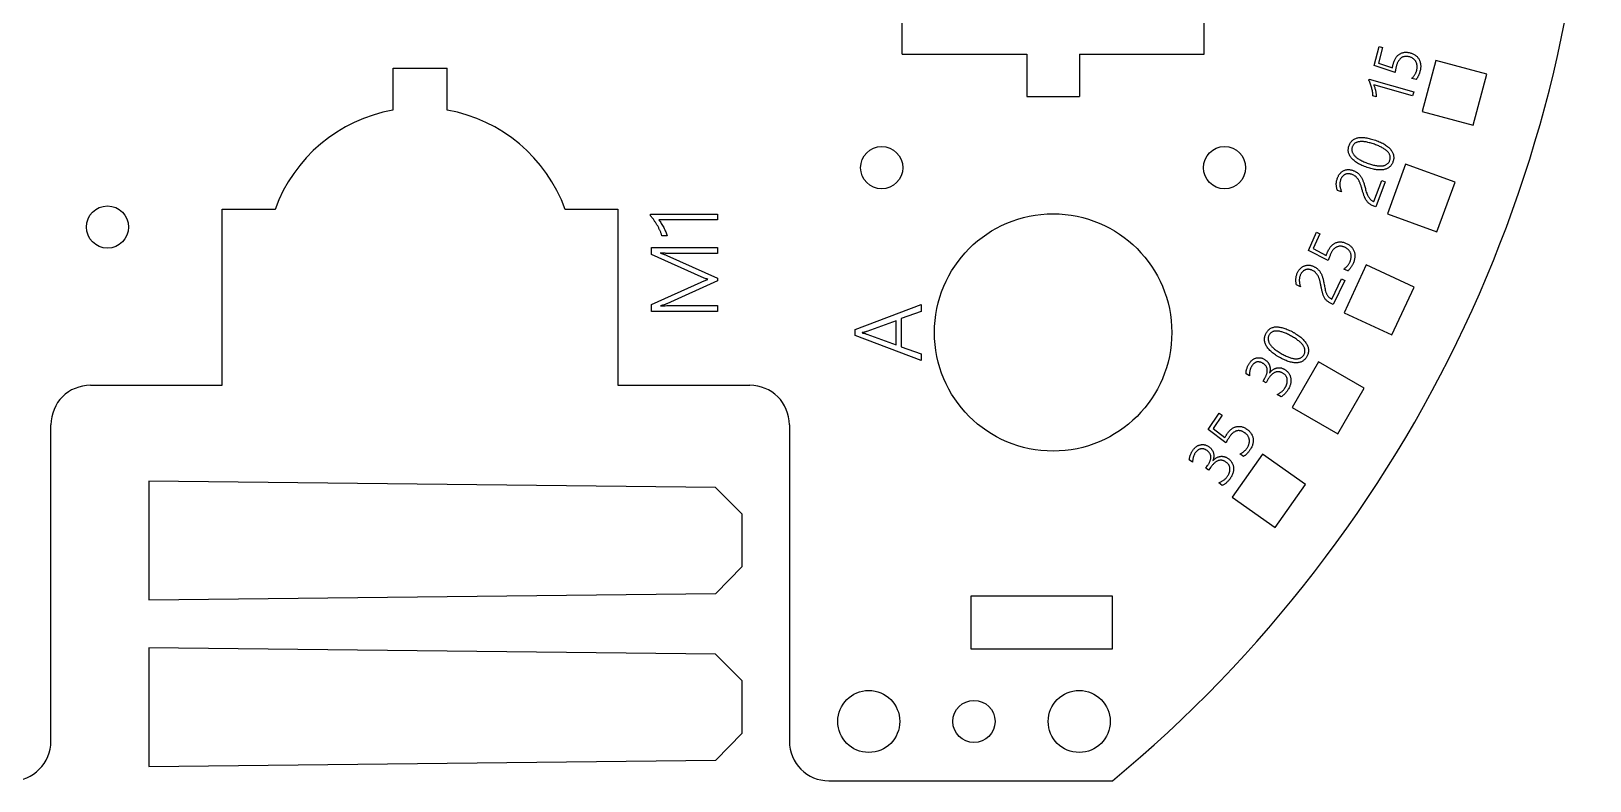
# Model space of a CAD drawing. Header units: millimetres. Extents: x 0 to 333, y 0 to 392.
# Drawn here: x 89.9 to 208.1, y 78.3 to 135.1 of the extents above; entities that cross this region are included whole.
import ezdxf

# ---------------------------------------------------------------- set-up
doc = ezdxf.new("R2010")
doc.units = ezdxf.units.MM

msp = doc.modelspace()

# ---------------------------------------------------------------- linework, layer by layer
at = {"color": 7, "linetype": 'Continuous', "lineweight": 25}
for p, q in [((155.97, 133.38), (155.97, 177.18)), ((178.87, 133.38), (178.87, 177.18)), ((191.76, 132.52), (192.14, 133.96)), ((192.41, 133.89), (192.09, 132.7)), ((192.14, 133.96), (192.41, 133.89)), ((155.97, 133.38), (165.42, 133.38)), ((165.42, 133.38), (165.42, 130.18)), ((169.42, 133.38), (169.42, 130.18)), ((169.42, 133.38), (178.87, 133.38)), ((193.35, 131.99), (191.76, 132.52)), ((192.09, 132.7), (193.15, 132.34)), ((196.44, 132.91), (195.4, 129.04)), ((200.3, 131.87), (196.44, 132.91)), ((117.37, 132.33), (121.48, 132.33)), ((117.37, 129.14), (117.37, 132.33)), ((121.48, 129.14), (121.48, 132.33)), ((191.37, 131.4), (191.39, 131.49)), ((191.39, 131.49), (194.77, 130.52)), ((194.94, 131.46), (194.62, 131.55)), ((199.27, 128.01), (200.3, 131.87)), ((165.42, 130.18), (169.42, 130.18)), ((191.93, 130.16), (191.67, 130.23)), ((194.68, 130.22), (191.73, 131.07)), ((194.77, 130.52), (194.68, 130.22)), ((195.4, 129.04), (199.27, 128.01)), ((194.14, 125.04), (192.77, 121.28)), ((197.9, 123.67), (194.14, 125.04)), ((189.3, 122.94), (188.98, 123.06)), ((191.75, 122.21), (192.35, 123.81)), ((192.61, 123.71), (191.89, 121.81)), ((192.35, 123.81), (192.61, 123.71)), ((196.53, 119.91), (197.9, 123.67)), ((191.89, 121.81), (191.73, 121.87)), ((104.42, 121.64), (108.42, 121.64)), ((104.42, 108.28), (104.42, 121.64)), ((108.42, 121.64), (108.42, 121.61)), ((130.42, 121.64), (134.42, 121.64)), ((130.42, 121.61), (130.42, 121.64)), ((134.42, 121.64), (134.42, 108.28)), ((136.9, 121.13), (136.9, 121.26)), ((136.9, 121.26), (141.96, 121.26)), ((141.96, 120.82), (137.52, 120.82)), ((141.96, 121.26), (141.96, 120.82)), ((192.77, 121.28), (196.53, 119.91)), ((138.15, 119.62), (137.75, 119.62)), ((186.78, 118.51), (187.39, 119.88)), ((187.64, 119.77), (187.14, 118.64)), ((187.39, 119.88), (187.64, 119.77)), ((136.96, 118.2), (136.96, 118.72)), ((136.96, 118.72), (141.96, 118.72)), ((140.72, 116.5), (136.96, 118.2)), ((137.66, 118.31), (137.66, 118.29)), ((141.96, 118.27), (138.51, 118.27)), ((141.96, 118.72), (141.96, 118.27)), ((188.27, 117.73), (186.78, 118.51)), ((187.14, 118.64), (188.13, 118.12)), ((138.12, 118.13), (141.96, 116.4)), ((189.77, 116.95), (189.46, 117.08)), ((191.17, 117.41), (189.48, 113.78)), ((194.79, 115.72), (191.17, 117.41)), ((136.96, 114.41), (140.72, 116.1)), ((141.96, 116.2), (138.14, 114.46)), ((141.23, 116.29), (141.23, 116.31)), ((141.96, 116.4), (141.96, 116.2)), ((186.18, 115.74), (185.87, 115.89)), ((188.55, 114.81), (189.29, 116.35)), ((189.53, 116.23), (188.66, 114.4)), ((189.29, 116.35), (189.53, 116.23)), ((193.1, 112.09), (194.79, 115.72)), ((136.96, 113.86), (136.96, 114.41)), ((141.96, 113.86), (136.96, 113.86)), ((137.65, 114.3), (137.65, 114.29)), ((138.47, 114.32), (141.96, 114.32)), ((141.96, 114.32), (141.96, 113.86)), ((152.42, 112.5), (157.42, 114.39)), ((157.42, 113.87), (155.91, 113.33)), ((157.42, 114.39), (157.42, 113.87)), ((188.66, 114.4), (188.51, 114.48)), ((189.48, 113.78), (193.1, 112.09)), ((152.42, 112.04), (152.42, 112.5)), ((155.52, 113.17), (153.3, 112.36)), ((155.52, 111.35), (155.52, 113.17)), ((155.91, 113.33), (155.91, 111.19)), ((157.42, 110.15), (152.42, 112.04)), ((152.95, 112.27), (152.95, 112.25)), ((153.3, 112.15), (155.52, 111.35)), ((155.91, 111.19), (157.42, 110.66)), ((157.42, 110.66), (157.42, 110.15)), ((187.54, 110.06), (185.54, 106.6)), ((191, 108.06), (187.54, 110.06)), ((182.31, 108.98), (182.05, 109.14)), ((183.34, 108.6), (183.47, 108.82)), ((183.83, 109.23), (183.84, 109.22)), ((94.42, 108.28), (104.42, 108.28)), ((134.42, 108.28), (144.42, 108.28)), ((183.57, 108.47), (183.34, 108.6)), ((183.71, 108.71), (183.57, 108.47)), ((184.71, 107.41), (184.42, 107.58)), ((189, 104.6), (191, 108.06)), ((185.54, 106.6), (189, 104.6)), ((91.42, 81.28), (91.42, 105.28)), ((147.42, 105.28), (147.42, 81.28)), ((179.18, 104.93), (180.01, 106.17)), ((180.24, 106.02), (179.55, 104.99)), ((180.01, 106.17), (180.24, 106.02)), ((180.52, 103.9), (179.18, 104.93)), ((179.55, 104.99), (180.44, 104.31)), ((183.29, 103.06), (180.99, 99.78)), ((181.86, 102.88), (181.58, 103.07)), ((186.56, 100.76), (183.29, 103.06)), ((178, 102.45), (177.75, 102.63)), ((178.99, 101.99), (179.14, 102.19)), ((179.21, 101.84), (178.99, 101.99)), ((179.37, 102.06), (179.21, 101.84)), ((179.54, 102.57), (179.54, 102.56)), ((141.81, 100.53), (98.84, 101.01)), ((98.84, 101.01), (98.84, 92.01)), ((143.84, 98.51), (141.81, 100.53)), ((180.25, 100.68), (179.98, 100.88)), ((184.27, 97.49), (186.56, 100.76)), ((180.99, 99.78), (184.27, 97.49)), ((143.84, 94.53), (143.84, 98.51)), ((141.84, 92.49), (143.84, 94.53)), ((98.84, 92.01), (141.84, 92.49)), ((171.92, 92.28), (161.17, 92.28)), ((161.17, 92.28), (161.17, 88.28)), ((171.92, 88.28), (171.92, 92.28)), ((141.81, 87.89), (98.84, 88.36)), ((98.84, 88.36), (98.84, 79.36)), ((143.84, 85.86), (141.81, 87.89)), ((161.17, 88.28), (171.92, 88.28)), ((143.84, 81.89), (143.84, 85.86)), ((141.84, 79.84), (143.84, 81.89)), ((98.84, 79.36), (141.84, 79.84)), ((150.42, 78.28), (171.92, 78.28))]:
    msp.add_line(p, q, dxfattribs=at)
for centre, radius in [((154.42, 124.78), 1.6), ((180.42, 124.78), 1.6), ((95.71, 120.28), 1.6), ((167.42, 112.28), 9), ((153.44, 82.78), 2.35), ((169.4, 82.78), 2.35), ((161.42, 82.78), 1.6)]:
    msp.add_circle(centre, radius, dxfattribs=at)
for centre, radius, start, end in [((108.12, 155.28), 100, 309.6461, 50.3539), ((119.42, 117.63), 11.7, 100.1372, 160.0803), ((119.42, 117.63), 11.7, 19.9197, 79.8628), ((94.42, 105.28), 3, 90, 180), ((144.42, 105.28), 3, 0, 90), ((88.42, 81.28), 3, 270, 0), ((150.42, 81.28), 3, 180, 270)]:
    msp.add_arc(centre, radius, start, end, dxfattribs=at)
for points, knots in [([(193.15, 132.34), (193.15, 132.38), (193.17, 132.44), (193.18, 132.52), (193.2, 132.6), (193.21, 132.64), (193.22, 132.67)], [0, 0, 0, 0, 0.298336, 0.566292, 0.798042, 1, 1, 1, 1]), ([(193.22, 132.67), (193.23, 132.71), (193.25, 132.79), (193.3, 132.91), (193.35, 133.02), (193.41, 133.11), (193.47, 133.2), (193.54, 133.28), (193.61, 133.34), (193.69, 133.4), (193.78, 133.45), (193.87, 133.49), (193.96, 133.51), (194.06, 133.53), (194.16, 133.54), (194.27, 133.53), (194.38, 133.52), (194.45, 133.5), (194.49, 133.49)], [0, 0, 0, 0, 0.076694, 0.148983, 0.217957, 0.283222, 0.34582, 0.405673, 0.46375, 0.520405, 0.576353, 0.632173, 0.688808, 0.746561, 0.80646, 0.867944, 0.932382, 1, 1, 1, 1]), ([(193.46, 132.5), (193.45, 132.47), (193.43, 132.39), (193.4, 132.28), (193.38, 132.14), (193.36, 132.04), (193.35, 131.99)], [0, 0, 0, 0, 0.192495, 0.424133, 0.692382, 1, 1, 1, 1]), ([(194.44, 133.18), (194.41, 133.19), (194.35, 133.2), (194.26, 133.22), (194.18, 133.22), (194.1, 133.21), (194.02, 133.2), (193.95, 133.18), (193.88, 133.15), (193.82, 133.11), (193.76, 133.06), (193.7, 133), (193.65, 132.94), (193.6, 132.87), (193.56, 132.79), (193.52, 132.7), (193.48, 132.6), (193.46, 132.53), (193.46, 132.5)], [0, 0, 0, 0, 0.06708, 0.130511, 0.190833, 0.248669, 0.304636, 0.359202, 0.41387, 0.46913, 0.525378, 0.583445, 0.64367, 0.706659, 0.774101, 0.844598, 0.919903, 1, 1, 1, 1]), ([(194.99, 132.16), (195, 132.19), (195.01, 132.25), (195.02, 132.34), (195.03, 132.43), (195.03, 132.51), (195.01, 132.59), (195, 132.67), (194.97, 132.74), (194.94, 132.81), (194.9, 132.88), (194.85, 132.94), (194.8, 132.99), (194.74, 133.04), (194.67, 133.09), (194.6, 133.13), (194.52, 133.16), (194.46, 133.18), (194.44, 133.18)], [0, 0, 0, 0, 0.072488, 0.141674, 0.208636, 0.272879, 0.335506, 0.395825, 0.454857, 0.512762, 0.570395, 0.628016, 0.686757, 0.74615, 0.807186, 0.869691, 0.933297, 1, 1, 1, 1]), ([(194.49, 133.49), (194.53, 133.48), (194.6, 133.46), (194.71, 133.42), (194.81, 133.36), (194.9, 133.3), (194.98, 133.24), (195.05, 133.16), (195.12, 133.08), (195.17, 132.99), (195.22, 132.9), (195.25, 132.8), (195.28, 132.69), (195.29, 132.58), (195.3, 132.46), (195.29, 132.34), (195.27, 132.21), (195.25, 132.12), (195.24, 132.08)], [0, 0, 0, 0, 0.06558, 0.129042, 0.190227, 0.250229, 0.30899, 0.366355, 0.423036, 0.479908, 0.53723, 0.59623, 0.656596, 0.71984, 0.785331, 0.853223, 0.924887, 1, 1, 1, 1]), ([(191.67, 130.23), (191.67, 130.28), (191.66, 130.38), (191.65, 130.53), (191.62, 130.68), (191.58, 130.82), (191.54, 130.97), (191.49, 131.11), (191.43, 131.26), (191.39, 131.36), (191.37, 131.4)], [0, 0, 0, 0, 0.121831, 0.243786, 0.366337, 0.489806, 0.614966, 0.741735, 0.869976, 1, 1, 1, 1]), ([(194.62, 131.55), (194.64, 131.57), (194.69, 131.62), (194.75, 131.69), (194.8, 131.76), (194.85, 131.84), (194.9, 131.92), (194.93, 131.99), (194.97, 132.07), (194.98, 132.13), (194.99, 132.16)], [0, 0, 0, 0, 0.1356552, 0.2674314, 0.3953132, 0.520271, 0.642773, 0.7624622, 0.8817505, 1, 1, 1, 1]), ([(195.24, 132.08), (195.23, 132.04), (195.21, 131.98), (195.18, 131.89), (195.15, 131.8), (195.11, 131.72), (195.07, 131.65), (195.03, 131.58), (194.99, 131.52), (194.96, 131.48), (194.94, 131.46)], [0, 0, 0, 0, 0.148691, 0.290429, 0.424248, 0.551695, 0.67173, 0.786153, 0.895745, 1, 1, 1, 1]), ([(191.73, 131.07), (191.74, 131.04), (191.77, 130.97), (191.81, 130.85), (191.84, 130.73), (191.87, 130.61), (191.9, 130.49), (191.91, 130.38), (191.93, 130.26), (191.93, 130.19), (191.93, 130.16)], [0, 0, 0, 0, 0.120527, 0.249099, 0.380447, 0.51194, 0.642327, 0.769467, 0.889864, 1, 1, 1, 1]), ([(189.86, 126.46), (189.88, 126.5), (189.91, 126.58), (189.97, 126.68), (190.04, 126.77), (190.12, 126.85), (190.21, 126.92), (190.31, 126.98), (190.42, 127.02), (190.54, 127.05), (190.67, 127.07), (190.81, 127.08), (190.96, 127.07), (191.12, 127.05), (191.29, 127.02), (191.48, 126.98), (191.67, 126.92), (191.8, 126.88), (191.87, 126.86)], [0, 0, 0, 0, 0.054729, 0.10646, 0.156136, 0.204849, 0.253352, 0.302861, 0.35432, 0.408269, 0.465371, 0.526617, 0.592465, 0.663015, 0.738893, 0.820353, 0.907387, 1, 1, 1, 1]), ([(191.8, 126.55), (191.74, 126.57), (191.63, 126.61), (191.46, 126.66), (191.3, 126.69), (191.16, 126.73), (191.02, 126.75), (190.89, 126.76), (190.77, 126.76), (190.66, 126.75), (190.56, 126.74), (190.46, 126.71), (190.38, 126.68), (190.31, 126.63), (190.24, 126.58), (190.19, 126.51), (190.14, 126.44), (190.12, 126.38), (190.11, 126.35)], [0, 0, 0, 0, 0.098351, 0.190571, 0.276322, 0.356297, 0.430527, 0.49932, 0.562587, 0.621096, 0.675632, 0.725801, 0.773363, 0.818703, 0.86277, 0.907124, 0.952586, 1, 1, 1, 1]), ([(192.95, 125.34), (192.96, 125.37), (192.98, 125.43), (192.99, 125.51), (192.99, 125.6), (192.97, 125.68), (192.94, 125.77), (192.9, 125.85), (192.85, 125.93), (192.78, 126), (192.7, 126.08), (192.61, 126.15), (192.5, 126.22), (192.38, 126.29), (192.25, 126.36), (192.11, 126.43), (191.96, 126.49), (191.85, 126.53), (191.8, 126.55)], [0, 0, 0, 0, 0.048469, 0.09513, 0.140697, 0.186634, 0.233592, 0.282717, 0.334199, 0.389283, 0.448298, 0.511712, 0.579968, 0.653412, 0.731981, 0.816045, 0.904951, 1, 1, 1, 1]), ([(191.87, 126.86), (191.93, 126.83), (192.06, 126.79), (192.24, 126.71), (192.41, 126.63), (192.57, 126.54), (192.7, 126.45), (192.83, 126.35), (192.93, 126.25), (193.03, 126.15), (193.1, 126.04), (193.16, 125.93), (193.21, 125.82), (193.24, 125.71), (193.25, 125.59), (193.25, 125.47), (193.23, 125.35), (193.2, 125.27), (193.19, 125.22)], [0, 0, 0, 0, 0.0898064, 0.1742531, 0.2537214, 0.3281958, 0.3982435, 0.4637999, 0.5252869, 0.5836395, 0.6390382, 0.6918093, 0.7428413, 0.7930851, 0.8429894, 0.8935158, 0.9455668, 1, 1, 1, 1]), ([(191.24, 124.8), (191.17, 124.82), (191.04, 124.87), (190.84, 124.95), (190.67, 125.04), (190.51, 125.12), (190.36, 125.22), (190.24, 125.31), (190.13, 125.41), (190.03, 125.52), (189.95, 125.63), (189.89, 125.74), (189.84, 125.85), (189.81, 125.97), (189.8, 126.09), (189.81, 126.21), (189.83, 126.34), (189.85, 126.42), (189.86, 126.46)], [0, 0, 0, 0, 0.0913934, 0.1770749, 0.2573559, 0.3323482, 0.4027338, 0.468455, 0.530126, 0.5880803, 0.6429329, 0.6951521, 0.7452598, 0.7946104, 0.8437154, 0.8937284, 0.945587, 1, 1, 1, 1]), ([(190.11, 126.35), (190.1, 126.32), (190.08, 126.27), (190.07, 126.18), (190.07, 126.09), (190.09, 126), (190.12, 125.92), (190.16, 125.83), (190.22, 125.75), (190.29, 125.67), (190.37, 125.59), (190.46, 125.52), (190.57, 125.44), (190.7, 125.37), (190.83, 125.3), (190.98, 125.23), (191.15, 125.16), (191.26, 125.12), (191.32, 125.1)], [0, 0, 0, 0, 0.048301, 0.094143, 0.1392474, 0.1839792, 0.23001, 0.2778903, 0.3288394, 0.3832044, 0.4418072, 0.5049675, 0.5732134, 0.6468488, 0.7262224, 0.8112174, 0.9027973, 1, 1, 1, 1]), ([(191.32, 125.1), (191.38, 125.08), (191.48, 125.05), (191.64, 125), (191.79, 124.96), (191.93, 124.94), (192.06, 124.92), (192.19, 124.91), (192.3, 124.91), (192.41, 124.92), (192.51, 124.94), (192.6, 124.97), (192.68, 125.01), (192.76, 125.06), (192.82, 125.11), (192.88, 125.18), (192.92, 125.26), (192.94, 125.31), (192.95, 125.34)], [0, 0, 0, 0, 0.094692, 0.183845, 0.267234, 0.34534, 0.418141, 0.485827, 0.549116, 0.608017, 0.66311, 0.714607, 0.763282, 0.810373, 0.856265, 0.90261, 0.950192, 1, 1, 1, 1]), ([(188.99, 124), (189, 124.04), (189.03, 124.1), (189.07, 124.19), (189.12, 124.27), (189.18, 124.34), (189.24, 124.4), (189.31, 124.46), (189.38, 124.51), (189.46, 124.56), (189.54, 124.59), (189.63, 124.62), (189.71, 124.63), (189.8, 124.64), (189.89, 124.63), (189.98, 124.62), (190.07, 124.6), (190.14, 124.58), (190.17, 124.57)], [0, 0, 0, 0, 0.070181, 0.137006, 0.201582, 0.264058, 0.325083, 0.385566, 0.445858, 0.50667, 0.567359, 0.626678, 0.685565, 0.745484, 0.805777, 0.868073, 0.932484, 1, 1, 1, 1]), ([(190.09, 124.26), (190.07, 124.27), (190.02, 124.29), (189.95, 124.3), (189.88, 124.32), (189.81, 124.32), (189.75, 124.32), (189.69, 124.31), (189.63, 124.29), (189.57, 124.27), (189.51, 124.24), (189.46, 124.21), (189.41, 124.16), (189.36, 124.12), (189.32, 124.06), (189.28, 124), (189.25, 123.94), (189.23, 123.89), (189.22, 123.87)], [0, 0, 0, 0, 0.070082, 0.13723, 0.201233, 0.262518, 0.32242, 0.380918, 0.438658, 0.497157, 0.555689, 0.614054, 0.672405, 0.732407, 0.79516, 0.860477, 0.928416, 1, 1, 1, 1]), ([(190.82, 123.23), (190.81, 123.27), (190.79, 123.35), (190.75, 123.46), (190.72, 123.56), (190.68, 123.65), (190.64, 123.74), (190.6, 123.81), (190.57, 123.88), (190.51, 123.96), (190.44, 124.04), (190.34, 124.13), (190.22, 124.21), (190.13, 124.24), (190.09, 124.26)], [0, 0, 0, 0, 0.093505, 0.181354, 0.262922, 0.338645, 0.408633, 0.472792, 0.531768, 0.585422, 0.687111, 0.78845, 0.892042, 1, 1, 1, 1]), ([(190.17, 124.57), (190.19, 124.56), (190.25, 124.53), (190.33, 124.5), (190.4, 124.45), (190.47, 124.41), (190.54, 124.36), (190.6, 124.3), (190.65, 124.24), (190.71, 124.18), (190.76, 124.11), (190.81, 124.03), (190.85, 123.94), (190.9, 123.84), (190.94, 123.73), (190.98, 123.62), (191.02, 123.49), (191.04, 123.41), (191.05, 123.36)], [0, 0, 0, 0, 0.05685, 0.112342, 0.167106, 0.220611, 0.273237, 0.325814, 0.378017, 0.430432, 0.484969, 0.544304, 0.607704, 0.675802, 0.749382, 0.82773, 0.911232, 1, 1, 1, 1]), ([(193.19, 125.22), (193.18, 125.19), (193.15, 125.11), (193.09, 125.01), (193.02, 124.92), (192.94, 124.84), (192.85, 124.77), (192.75, 124.72), (192.65, 124.67), (192.53, 124.64), (192.4, 124.61), (192.26, 124.6), (192.11, 124.61), (191.95, 124.62), (191.79, 124.64), (191.61, 124.68), (191.43, 124.73), (191.3, 124.77), (191.24, 124.8)], [0, 0, 0, 0, 0.053829, 0.105185, 0.155617, 0.205122, 0.25505, 0.305698, 0.358359, 0.413404, 0.471632, 0.533271, 0.599163, 0.66972, 0.74472, 0.824747, 0.909738, 1, 1, 1, 1]), ([(188.98, 123.06), (188.97, 123.1), (188.94, 123.18), (188.92, 123.3), (188.9, 123.42), (188.89, 123.53), (188.9, 123.65), (188.92, 123.77), (188.95, 123.89), (188.97, 123.96), (188.99, 124)], [0, 0, 0, 0, 0.129064, 0.255064, 0.378414, 0.50154, 0.623265, 0.746817, 0.871881, 1, 1, 1, 1]), ([(189.22, 123.87), (189.21, 123.83), (189.19, 123.77), (189.17, 123.66), (189.16, 123.55), (189.16, 123.43), (189.18, 123.31), (189.21, 123.19), (189.25, 123.07), (189.28, 122.98), (189.3, 122.94)], [0, 0, 0, 0, 0.1129976, 0.2263439, 0.3425647, 0.4614725, 0.5865937, 0.7167129, 0.8546139, 1, 1, 1, 1]), ([(191.73, 121.87), (191.7, 121.89), (191.62, 121.92), (191.51, 121.97), (191.42, 122.03), (191.34, 122.1), (191.26, 122.17), (191.2, 122.26), (191.13, 122.35), (191.09, 122.44), (191.05, 122.52), (191.02, 122.59), (190.99, 122.67), (190.96, 122.76), (190.93, 122.87), (190.89, 122.98), (190.86, 123.1), (190.83, 123.19), (190.82, 123.23)], [0, 0, 0, 0, 0.07383, 0.14255, 0.206999, 0.267406, 0.327408, 0.389551, 0.454899, 0.524004, 0.562527, 0.606891, 0.657465, 0.713998, 0.776267, 0.844681, 0.919255, 1, 1, 1, 1]), ([(191.05, 123.36), (191.07, 123.31), (191.1, 123.19), (191.14, 123.02), (191.2, 122.85), (191.25, 122.71), (191.31, 122.61), (191.35, 122.54), (191.4, 122.47), (191.45, 122.4), (191.52, 122.34), (191.58, 122.29), (191.66, 122.24), (191.72, 122.22), (191.75, 122.21)], [0, 0, 0, 0, 0.12401, 0.252185, 0.379837, 0.505543, 0.567446, 0.628438, 0.688983, 0.749587, 0.810315, 0.871238, 0.934398, 1, 1, 1, 1]), ([(137.75, 119.62), (137.73, 119.69), (137.69, 119.83), (137.6, 120.03), (137.51, 120.22), (137.41, 120.41), (137.29, 120.59), (137.17, 120.78), (137.04, 120.96), (136.94, 121.07), (136.9, 121.13)], [0, 0, 0, 0, 0.1227291, 0.2451844, 0.3681203, 0.4919204, 0.61665, 0.7432661, 0.870671, 1, 1, 1, 1]), ([(137.52, 120.82), (137.55, 120.77), (137.62, 120.69), (137.71, 120.54), (137.8, 120.39), (137.89, 120.23), (137.97, 120.08), (138.04, 119.92), (138.1, 119.77), (138.13, 119.67), (138.15, 119.62)], [0, 0, 0, 0, 0.1201599, 0.2478027, 0.379609, 0.5111329, 0.6412126, 0.7687559, 0.8897553, 1, 1, 1, 1]), ([(138.51, 118.27), (138.49, 118.27), (138.44, 118.27), (138.35, 118.27), (138.26, 118.27), (138.16, 118.28), (138.05, 118.28), (137.93, 118.29), (137.79, 118.3), (137.7, 118.3), (137.66, 118.31)], [0, 0, 0, 0, 0.082934, 0.179109, 0.286131, 0.405207, 0.536403, 0.678466, 0.833798, 1, 1, 1, 1]), ([(137.66, 118.29), (137.71, 118.28), (137.8, 118.25), (137.92, 118.21), (138.03, 118.17), (138.09, 118.14), (138.12, 118.13)], [0, 0, 0, 0, 0.315804, 0.586384, 0.814494, 1, 1, 1, 1]), ([(188.13, 118.12), (188.14, 118.15), (188.16, 118.21), (188.19, 118.29), (188.22, 118.36), (188.24, 118.4), (188.25, 118.42)], [0, 0, 0, 0, 0.298954, 0.566895, 0.799888, 1, 1, 1, 1]), ([(188.25, 118.42), (188.27, 118.46), (188.31, 118.54), (188.37, 118.65), (188.44, 118.75), (188.51, 118.84), (188.59, 118.91), (188.67, 118.98), (188.75, 119.04), (188.84, 119.08), (188.93, 119.11), (189.03, 119.14), (189.13, 119.15), (189.23, 119.15), (189.33, 119.14), (189.44, 119.12), (189.54, 119.08), (189.61, 119.05), (189.65, 119.04)], [0, 0, 0, 0, 0.076801, 0.149377, 0.217876, 0.28347, 0.34592, 0.406072, 0.464023, 0.520706, 0.57684, 0.63277, 0.689165, 0.746815, 0.806375, 0.868117, 0.932656, 1, 1, 1, 1]), ([(188.46, 118.22), (188.44, 118.19), (188.42, 118.12), (188.37, 118.01), (188.32, 117.87), (188.29, 117.78), (188.27, 117.73)], [0, 0, 0, 0, 0.192795, 0.423742, 0.692683, 1, 1, 1, 1]), ([(189.55, 118.74), (189.52, 118.75), (189.46, 118.77), (189.38, 118.8), (189.3, 118.82), (189.22, 118.82), (189.14, 118.82), (189.06, 118.81), (188.99, 118.79), (188.92, 118.76), (188.85, 118.73), (188.79, 118.68), (188.72, 118.63), (188.66, 118.56), (188.61, 118.49), (188.55, 118.41), (188.5, 118.32), (188.47, 118.25), (188.46, 118.22)], [0, 0, 0, 0, 0.067088, 0.130177, 0.190619, 0.248106, 0.304291, 0.358955, 0.413832, 0.468862, 0.52513, 0.582764, 0.643369, 0.706817, 0.773308, 0.84435, 0.919787, 1, 1, 1, 1]), ([(189.93, 117.63), (189.94, 117.66), (189.97, 117.72), (189.99, 117.8), (190.01, 117.89), (190.02, 117.98), (190.03, 118.06), (190.02, 118.14), (190.01, 118.22), (189.99, 118.29), (189.96, 118.36), (189.92, 118.43), (189.87, 118.49), (189.82, 118.55), (189.76, 118.61), (189.7, 118.66), (189.62, 118.7), (189.57, 118.73), (189.55, 118.74)], [0, 0, 0, 0, 0.072698, 0.142219, 0.208409, 0.273087, 0.335682, 0.396268, 0.45501, 0.512899, 0.570702, 0.628623, 0.686941, 0.74646, 0.807376, 0.869629, 0.933747, 1, 1, 1, 1]), ([(189.65, 119.04), (189.69, 119.02), (189.76, 118.99), (189.86, 118.93), (189.95, 118.86), (190.03, 118.79), (190.1, 118.71), (190.16, 118.62), (190.21, 118.53), (190.25, 118.43), (190.28, 118.33), (190.3, 118.22), (190.3, 118.11), (190.3, 118), (190.29, 117.88), (190.26, 117.76), (190.22, 117.63), (190.18, 117.55), (190.17, 117.51)], [0, 0, 0, 0, 0.065883, 0.129214, 0.190551, 0.250509, 0.309161, 0.366639, 0.423534, 0.480344, 0.537903, 0.596311, 0.657073, 0.720072, 0.785496, 0.853585, 0.925005, 1, 1, 1, 1]), ([(185.96, 116.83), (185.98, 116.86), (186.01, 116.92), (186.06, 117), (186.12, 117.08), (186.18, 117.14), (186.25, 117.2), (186.32, 117.26), (186.4, 117.3), (186.48, 117.33), (186.56, 117.36), (186.65, 117.38), (186.73, 117.39), (186.82, 117.39), (186.91, 117.38), (187, 117.36), (187.09, 117.33), (187.15, 117.3), (187.18, 117.29)], [0, 0, 0, 0, 0.0701056, 0.1370655, 0.2015914, 0.264226, 0.3252429, 0.3855191, 0.4455133, 0.5063612, 0.5669318, 0.6266935, 0.6854604, 0.7449553, 0.8058494, 0.8679155, 0.9326152, 1, 1, 1, 1]), ([(187.08, 116.99), (187.05, 117), (187.01, 117.02), (186.94, 117.04), (186.87, 117.06), (186.81, 117.07), (186.74, 117.07), (186.68, 117.07), (186.62, 117.06), (186.56, 117.04), (186.5, 117.02), (186.45, 116.99), (186.39, 116.95), (186.35, 116.91), (186.3, 116.86), (186.26, 116.8), (186.22, 116.74), (186.2, 116.7), (186.18, 116.67)], [0, 0, 0, 0, 0.070619, 0.136982, 0.200841, 0.262249, 0.322388, 0.380593, 0.438849, 0.497132, 0.555459, 0.613656, 0.672419, 0.732699, 0.795252, 0.859789, 0.928267, 1, 1, 1, 1]), ([(187.18, 117.29), (187.21, 117.27), (187.26, 117.25), (187.33, 117.2), (187.4, 117.15), (187.47, 117.1), (187.53, 117.04), (187.59, 116.98), (187.64, 116.92), (187.68, 116.85), (187.73, 116.78), (187.77, 116.7), (187.81, 116.6), (187.84, 116.5), (187.88, 116.39), (187.91, 116.27), (187.93, 116.15), (187.95, 116.06), (187.96, 116.01)], [0, 0, 0, 0, 0.056898, 0.1125285, 0.1667194, 0.2200755, 0.273129, 0.3258488, 0.3778571, 0.4304102, 0.4851864, 0.5439053, 0.6074392, 0.6759862, 0.7491361, 0.8274809, 0.911252, 1, 1, 1, 1]), ([(189.46, 117.08), (189.49, 117.1), (189.54, 117.14), (189.61, 117.2), (189.68, 117.27), (189.74, 117.33), (189.8, 117.4), (189.85, 117.48), (189.89, 117.55), (189.92, 117.6), (189.93, 117.63)], [0, 0, 0, 0, 0.136005, 0.266918, 0.395302, 0.520263, 0.642463, 0.762354, 0.881321, 1, 1, 1, 1]), ([(190.17, 117.51), (190.15, 117.48), (190.12, 117.42), (190.08, 117.33), (190.03, 117.25), (189.98, 117.18), (189.93, 117.11), (189.88, 117.05), (189.82, 116.99), (189.79, 116.96), (189.77, 116.95)], [0, 0, 0, 0, 0.148714, 0.290578, 0.424024, 0.550447, 0.672001, 0.786924, 0.895807, 1, 1, 1, 1]), ([(141.23, 116.31), (141.18, 116.33), (141.1, 116.36), (140.97, 116.4), (140.85, 116.45), (140.77, 116.48), (140.72, 116.5)], [0, 0, 0, 0, 0.264006, 0.503116, 0.741207, 1, 1, 1, 1]), ([(140.72, 116.1), (140.76, 116.12), (140.84, 116.15), (140.96, 116.2), (141.09, 116.25), (141.18, 116.28), (141.23, 116.29)], [0, 0, 0, 0, 0.241978, 0.485967, 0.737379, 1, 1, 1, 1]), ([(185.87, 115.89), (185.86, 115.93), (185.85, 116.01), (185.83, 116.13), (185.82, 116.25), (185.83, 116.37), (185.85, 116.49), (185.87, 116.6), (185.91, 116.72), (185.94, 116.79), (185.96, 116.83)], [0, 0, 0, 0, 0.1293789, 0.2553503, 0.3788354, 0.5015827, 0.623896, 0.7467943, 0.8719839, 1, 1, 1, 1]), ([(186.18, 116.67), (186.17, 116.64), (186.14, 116.57), (186.11, 116.47), (186.09, 116.36), (186.09, 116.25), (186.09, 116.13), (186.11, 116), (186.14, 115.87), (186.17, 115.79), (186.18, 115.74)], [0, 0, 0, 0, 0.112934, 0.22595, 0.342221, 0.461649, 0.586215, 0.716378, 0.854523, 1, 1, 1, 1]), ([(187.72, 115.9), (187.71, 115.95), (187.69, 116.02), (187.67, 116.14), (187.64, 116.24), (187.61, 116.33), (187.58, 116.42), (187.55, 116.5), (187.52, 116.57), (187.47, 116.65), (187.4, 116.74), (187.31, 116.84), (187.2, 116.92), (187.12, 116.97), (187.08, 116.99)], [0, 0, 0, 0, 0.093497, 0.181417, 0.262778, 0.338868, 0.408453, 0.473048, 0.531898, 0.585748, 0.687253, 0.789079, 0.892301, 1, 1, 1, 1]), ([(188.51, 114.48), (188.47, 114.49), (188.4, 114.53), (188.3, 114.59), (188.21, 114.66), (188.13, 114.73), (188.06, 114.82), (188, 114.9), (187.95, 115), (187.91, 115.09), (187.88, 115.18), (187.86, 115.25), (187.84, 115.33), (187.81, 115.43), (187.79, 115.53), (187.77, 115.65), (187.74, 115.77), (187.73, 115.86), (187.72, 115.9)], [0, 0, 0, 0, 0.073756, 0.142662, 0.207216, 0.267723, 0.327567, 0.389804, 0.455273, 0.524133, 0.56269, 0.606868, 0.657394, 0.713623, 0.776378, 0.844784, 0.919347, 1, 1, 1, 1]), ([(187.96, 116.01), (187.97, 115.96), (187.99, 115.84), (188.02, 115.67), (188.06, 115.49), (188.1, 115.35), (188.14, 115.24), (188.18, 115.17), (188.23, 115.09), (188.27, 115.02), (188.33, 114.96), (188.39, 114.9), (188.47, 114.85), (188.52, 114.82), (188.55, 114.81)], [0, 0, 0, 0, 0.123674, 0.251431, 0.379402, 0.505339, 0.567224, 0.62847, 0.688933, 0.749436, 0.809845, 0.871262, 0.934177, 1, 1, 1, 1]), ([(138.14, 114.46), (138.11, 114.45), (138.04, 114.42), (137.93, 114.38), (137.79, 114.34), (137.7, 114.32), (137.65, 114.3)], [0, 0, 0, 0, 0.199361, 0.433049, 0.698999, 1, 1, 1, 1]), ([(137.65, 114.29), (137.71, 114.29), (137.83, 114.3), (138.02, 114.31), (138.24, 114.32), (138.39, 114.32), (138.47, 114.32)], [0, 0, 0, 0, 0.208797, 0.444751, 0.708064, 1, 1, 1, 1]), ([(153.3, 112.36), (153.27, 112.35), (153.22, 112.33), (153.14, 112.31), (153.05, 112.28), (152.98, 112.27), (152.95, 112.27)], [0, 0, 0, 0, 0.208767, 0.445225, 0.70729, 1, 1, 1, 1]), ([(183.58, 112.24), (183.6, 112.27), (183.64, 112.34), (183.72, 112.44), (183.8, 112.52), (183.89, 112.58), (183.99, 112.63), (184.1, 112.67), (184.22, 112.7), (184.34, 112.71), (184.48, 112.7), (184.62, 112.69), (184.77, 112.65), (184.92, 112.61), (185.09, 112.55), (185.26, 112.48), (185.44, 112.39), (185.57, 112.33), (185.63, 112.29)], [0, 0, 0, 0, 0.054672, 0.106469, 0.156041, 0.204922, 0.253311, 0.302893, 0.354374, 0.408362, 0.465554, 0.526897, 0.592483, 0.663119, 0.739145, 0.820434, 0.907191, 1, 1, 1, 1]), ([(185.51, 112), (185.45, 112.02), (185.35, 112.08), (185.19, 112.16), (185.04, 112.22), (184.9, 112.28), (184.77, 112.32), (184.64, 112.36), (184.52, 112.38), (184.41, 112.39), (184.31, 112.39), (184.21, 112.38), (184.13, 112.36), (184.05, 112.33), (183.97, 112.29), (183.91, 112.23), (183.85, 112.17), (183.82, 112.12), (183.8, 112.09)], [0, 0, 0, 0, 0.098421, 0.19028, 0.276363, 0.356339, 0.430893, 0.499438, 0.562802, 0.621579, 0.675552, 0.72605, 0.773503, 0.818885, 0.862916, 0.907068, 0.952482, 1, 1, 1, 1]), ([(185.63, 112.29), (185.69, 112.26), (185.81, 112.19), (185.98, 112.08), (186.13, 111.97), (186.27, 111.86), (186.39, 111.74), (186.49, 111.63), (186.58, 111.51), (186.66, 111.39), (186.71, 111.28), (186.76, 111.16), (186.78, 111.04), (186.79, 110.92), (186.78, 110.8), (186.76, 110.68), (186.72, 110.56), (186.68, 110.49), (186.66, 110.45)], [0, 0, 0, 0, 0.089598, 0.173795, 0.253073, 0.3277, 0.397791, 0.463479, 0.525208, 0.583437, 0.638731, 0.691752, 0.742831, 0.792975, 0.843058, 0.893724, 0.945506, 1, 1, 1, 1]), ([(152.95, 112.25), (152.98, 112.24), (153.05, 112.23), (153.14, 112.21), (153.22, 112.18), (153.27, 112.16), (153.3, 112.15)], [0, 0, 0, 0, 0.293678, 0.555833, 0.791729, 1, 1, 1, 1]), ([(184.66, 110.35), (184.59, 110.39), (184.47, 110.46), (184.29, 110.57), (184.13, 110.69), (183.99, 110.8), (183.86, 110.92), (183.75, 111.04), (183.66, 111.16), (183.58, 111.27), (183.52, 111.4), (183.48, 111.52), (183.45, 111.64), (183.45, 111.76), (183.45, 111.88), (183.48, 112), (183.52, 112.12), (183.56, 112.2), (183.58, 112.24)], [0, 0, 0, 0, 0.091369, 0.177075, 0.25733, 0.332436, 0.402653, 0.468317, 0.529887, 0.587835, 0.642612, 0.694786, 0.745056, 0.794347, 0.843618, 0.89377, 0.945477, 1, 1, 1, 1]), ([(183.8, 112.09), (183.79, 112.06), (183.76, 112.01), (183.74, 111.92), (183.72, 111.83), (183.72, 111.74), (183.74, 111.66), (183.77, 111.57), (183.81, 111.48), (183.86, 111.38), (183.93, 111.29), (184.01, 111.2), (184.11, 111.11), (184.22, 111.02), (184.34, 110.92), (184.48, 110.83), (184.63, 110.74), (184.73, 110.68), (184.79, 110.64)], [0, 0, 0, 0, 0.04799, 0.09416, 0.139158, 0.18404, 0.229871, 0.277893, 0.328838, 0.383157, 0.441615, 0.504948, 0.573334, 0.646872, 0.726276, 0.811294, 0.902421, 1, 1, 1, 1]), ([(186.45, 110.61), (186.46, 110.63), (186.49, 110.69), (186.51, 110.77), (186.52, 110.86), (186.52, 110.94), (186.51, 111.03), (186.48, 111.12), (186.44, 111.2), (186.39, 111.29), (186.32, 111.38), (186.24, 111.47), (186.15, 111.56), (186.04, 111.64), (185.93, 111.73), (185.8, 111.82), (185.66, 111.91), (185.56, 111.97), (185.51, 112)], [0, 0, 0, 0, 0.048419, 0.095326, 0.140709, 0.186829, 0.233945, 0.282758, 0.334265, 0.389168, 0.44824, 0.511698, 0.579891, 0.65343, 0.732017, 0.815849, 0.90541, 1, 1, 1, 1]), ([(182.26, 109.88), (182.27, 109.9), (182.3, 109.95), (182.36, 110.02), (182.42, 110.09), (182.48, 110.15), (182.54, 110.21), (182.61, 110.26), (182.68, 110.3), (182.76, 110.33), (182.83, 110.35), (182.91, 110.37), (183, 110.37), (183.08, 110.37), (183.16, 110.36), (183.25, 110.34), (183.34, 110.3), (183.39, 110.27), (183.42, 110.26)], [0, 0, 0, 0, 0.065249, 0.129994, 0.193466, 0.256789, 0.31959, 0.379841, 0.439528, 0.497849, 0.556613, 0.614852, 0.674219, 0.734443, 0.796819, 0.860737, 0.928401, 1, 1, 1, 1]), ([(183.33, 109.94), (183.31, 109.95), (183.27, 109.98), (183.2, 110.01), (183.14, 110.03), (183.08, 110.04), (183.02, 110.05), (182.96, 110.05), (182.9, 110.05), (182.85, 110.04), (182.79, 110.02), (182.74, 109.99), (182.69, 109.96), (182.64, 109.92), (182.59, 109.87), (182.54, 109.81), (182.5, 109.75), (182.47, 109.71), (182.46, 109.69)], [0, 0, 0, 0, 0.070634, 0.137633, 0.20088, 0.261267, 0.318898, 0.375377, 0.430747, 0.485719, 0.541227, 0.597509, 0.656206, 0.71709, 0.781554, 0.850103, 0.922625, 1, 1, 1, 1]), ([(183.47, 108.82), (183.49, 108.85), (183.52, 108.91), (183.57, 109), (183.6, 109.09), (183.63, 109.18), (183.65, 109.26), (183.66, 109.34), (183.66, 109.41), (183.66, 109.49), (183.64, 109.56), (183.62, 109.62), (183.6, 109.69), (183.56, 109.74), (183.51, 109.8), (183.46, 109.85), (183.4, 109.9), (183.35, 109.93), (183.33, 109.94)], [0, 0, 0, 0, 0.08395, 0.162399, 0.236145, 0.305742, 0.371027, 0.432809, 0.491317, 0.547711, 0.602772, 0.655978, 0.709527, 0.763084, 0.818736, 0.876071, 0.936203, 1, 1, 1, 1]), ([(183.42, 110.26), (183.45, 110.24), (183.49, 110.21), (183.56, 110.17), (183.62, 110.12), (183.67, 110.06), (183.72, 110.01), (183.76, 109.95), (183.79, 109.89), (183.82, 109.83), (183.84, 109.76), (183.86, 109.69), (183.87, 109.62), (183.88, 109.55), (183.88, 109.47), (183.87, 109.39), (183.85, 109.31), (183.84, 109.25), (183.83, 109.23)], [0, 0, 0, 0, 0.069395, 0.136218, 0.200349, 0.261794, 0.321786, 0.38028, 0.438395, 0.495686, 0.552878, 0.611548, 0.670919, 0.731497, 0.79492, 0.860357, 0.928793, 1, 1, 1, 1]), ([(186.66, 110.45), (186.64, 110.41), (186.6, 110.35), (186.53, 110.26), (186.44, 110.18), (186.35, 110.11), (186.25, 110.06), (186.14, 110.02), (186.03, 109.99), (185.9, 109.98), (185.77, 109.98), (185.63, 109.99), (185.49, 110.02), (185.33, 110.06), (185.17, 110.11), (185.01, 110.18), (184.83, 110.26), (184.72, 110.32), (184.66, 110.35)], [0, 0, 0, 0, 0.053704, 0.105257, 0.155441, 0.204954, 0.254879, 0.305544, 0.358311, 0.41353, 0.471541, 0.53328, 0.59921, 0.66956, 0.744632, 0.824546, 0.909607, 1, 1, 1, 1]), ([(184.79, 110.64), (184.84, 110.62), (184.94, 110.56), (185.09, 110.49), (185.23, 110.43), (185.37, 110.38), (185.49, 110.34), (185.62, 110.31), (185.73, 110.29), (185.84, 110.28), (185.94, 110.29), (186.04, 110.3), (186.12, 110.32), (186.2, 110.36), (186.28, 110.4), (186.34, 110.46), (186.4, 110.53), (186.43, 110.58), (186.45, 110.61)], [0, 0, 0, 0, 0.094677, 0.183843, 0.266965, 0.344879, 0.417657, 0.485578, 0.548665, 0.607588, 0.66254, 0.714095, 0.762744, 0.809704, 0.855959, 0.902501, 0.949916, 1, 1, 1, 1]), ([(182.05, 109.14), (182.05, 109.17), (182.05, 109.24), (182.06, 109.34), (182.08, 109.43), (182.11, 109.53), (182.14, 109.62), (182.17, 109.71), (182.21, 109.79), (182.24, 109.85), (182.26, 109.88)], [0, 0, 0, 0, 0.1299451, 0.2570445, 0.3833308, 0.5078177, 0.6305673, 0.7531843, 0.8761647, 1, 1, 1, 1]), ([(182.46, 109.69), (182.44, 109.66), (182.41, 109.61), (182.38, 109.53), (182.35, 109.45), (182.33, 109.36), (182.32, 109.27), (182.31, 109.18), (182.31, 109.08), (182.31, 109.01), (182.31, 108.98)], [0, 0, 0, 0, 0.117654, 0.235906, 0.355591, 0.477514, 0.602436, 0.730013, 0.862997, 1, 1, 1, 1]), ([(184.84, 109.2), (184.81, 109.21), (184.76, 109.24), (184.68, 109.27), (184.61, 109.29), (184.53, 109.3), (184.46, 109.31), (184.38, 109.3), (184.31, 109.28), (184.24, 109.26), (184.17, 109.22), (184.1, 109.17), (184.03, 109.12), (183.96, 109.05), (183.9, 108.98), (183.83, 108.9), (183.77, 108.81), (183.73, 108.74), (183.71, 108.71)], [0, 0, 0, 0, 0.061962, 0.121134, 0.177171, 0.231141, 0.284439, 0.336946, 0.390114, 0.444691, 0.501197, 0.56031, 0.623149, 0.689181, 0.759934, 0.834742, 0.914968, 1, 1, 1, 1]), ([(183.84, 109.22), (183.86, 109.24), (183.89, 109.29), (183.95, 109.35), (184.01, 109.4), (184.07, 109.45), (184.14, 109.49), (184.2, 109.53), (184.27, 109.56), (184.35, 109.58), (184.42, 109.6), (184.5, 109.61), (184.57, 109.61), (184.65, 109.6), (184.73, 109.59), (184.81, 109.56), (184.89, 109.53), (184.94, 109.5), (184.97, 109.49)], [0, 0, 0, 0, 0.065197, 0.129296, 0.191852, 0.254357, 0.316487, 0.376422, 0.4362, 0.495093, 0.554726, 0.613964, 0.674556, 0.735953, 0.799295, 0.863825, 0.930615, 1, 1, 1, 1]), ([(185.03, 108.11), (185.04, 108.14), (185.07, 108.18), (185.1, 108.26), (185.13, 108.33), (185.15, 108.4), (185.17, 108.48), (185.18, 108.55), (185.18, 108.63), (185.18, 108.7), (185.17, 108.77), (185.15, 108.84), (185.12, 108.91), (185.08, 108.97), (185.04, 109.04), (184.98, 109.09), (184.91, 109.15), (184.86, 109.18), (184.84, 109.2)], [0, 0, 0, 0, 0.065183, 0.129328, 0.192436, 0.255299, 0.317373, 0.377952, 0.436805, 0.495163, 0.55366, 0.611484, 0.670357, 0.730715, 0.792862, 0.857896, 0.926493, 1, 1, 1, 1]), ([(184.97, 109.49), (185, 109.46), (185.07, 109.42), (185.15, 109.35), (185.23, 109.27), (185.3, 109.19), (185.35, 109.1), (185.39, 109.01), (185.42, 108.91), (185.44, 108.81), (185.45, 108.71), (185.46, 108.61), (185.45, 108.5), (185.43, 108.39), (185.4, 108.28), (185.36, 108.18), (185.31, 108.07), (185.27, 108), (185.25, 107.97)], [0, 0, 0, 0, 0.068624, 0.133878, 0.19674, 0.257532, 0.317247, 0.375898, 0.434062, 0.492713, 0.551613, 0.611421, 0.672726, 0.736039, 0.800529, 0.86545, 0.931999, 1, 1, 1, 1]), ([(184.42, 107.58), (184.45, 107.6), (184.52, 107.63), (184.61, 107.69), (184.7, 107.75), (184.78, 107.81), (184.85, 107.88), (184.92, 107.95), (184.98, 108.03), (185.01, 108.09), (185.03, 108.11)], [0, 0, 0, 0, 0.135461, 0.266221, 0.393206, 0.517551, 0.639996, 0.760675, 0.880455, 1, 1, 1, 1]), ([(185.25, 107.97), (185.23, 107.94), (185.2, 107.88), (185.14, 107.8), (185.07, 107.72), (185.01, 107.64), (184.94, 107.58), (184.87, 107.52), (184.79, 107.46), (184.74, 107.43), (184.71, 107.41)], [0, 0, 0, 0, 0.135887, 0.268272, 0.396354, 0.520618, 0.642866, 0.763664, 0.882339, 1, 1, 1, 1]), ([(180.44, 104.31), (180.46, 104.34), (180.49, 104.39), (180.53, 104.47), (180.58, 104.53), (180.6, 104.57), (180.61, 104.59)], [0, 0, 0, 0, 0.29862, 0.566799, 0.799127, 1, 1, 1, 1]), ([(180.78, 104.35), (180.77, 104.32), (180.73, 104.26), (180.66, 104.16), (180.59, 104.04), (180.54, 103.95), (180.52, 103.9)], [0, 0, 0, 0, 0.192896, 0.423071, 0.69224, 1, 1, 1, 1]), ([(180.61, 104.59), (180.64, 104.63), (180.69, 104.7), (180.77, 104.79), (180.85, 104.88), (180.94, 104.95), (181.03, 105.02), (181.12, 105.07), (181.21, 105.11), (181.31, 105.14), (181.4, 105.15), (181.5, 105.16), (181.6, 105.16), (181.7, 105.14), (181.8, 105.11), (181.9, 105.07), (182, 105.02), (182.06, 104.98), (182.1, 104.96)], [0, 0, 0, 0, 0.076801, 0.149179, 0.218068, 0.283111, 0.345685, 0.4058, 0.46374, 0.520198, 0.576397, 0.632187, 0.688747, 0.746822, 0.806704, 0.868126, 0.932745, 1, 1, 1, 1]), ([(181.94, 104.68), (181.92, 104.7), (181.87, 104.73), (181.79, 104.77), (181.71, 104.8), (181.63, 104.82), (181.56, 104.83), (181.48, 104.84), (181.41, 104.83), (181.33, 104.81), (181.26, 104.79), (181.19, 104.75), (181.11, 104.71), (181.05, 104.66), (180.98, 104.59), (180.91, 104.52), (180.85, 104.44), (180.81, 104.38), (180.78, 104.35)], [0, 0, 0, 0, 0.067202, 0.130231, 0.190535, 0.248265, 0.304118, 0.358863, 0.413782, 0.468769, 0.524929, 0.582883, 0.643355, 0.706654, 0.773538, 0.844416, 0.919642, 1, 1, 1, 1]), ([(182.13, 103.52), (182.15, 103.55), (182.18, 103.6), (182.23, 103.69), (182.26, 103.77), (182.28, 103.85), (182.3, 103.93), (182.31, 104.01), (182.31, 104.09), (182.3, 104.17), (182.28, 104.24), (182.26, 104.31), (182.22, 104.38), (182.18, 104.45), (182.13, 104.52), (182.08, 104.58), (182.01, 104.63), (181.97, 104.67), (181.94, 104.68)], [0, 0, 0, 0, 0.072359, 0.142035, 0.208348, 0.272706, 0.33497, 0.395755, 0.45465, 0.512828, 0.570494, 0.628229, 0.686419, 0.746011, 0.807153, 0.869281, 0.933396, 1, 1, 1, 1]), ([(182.1, 104.96), (182.13, 104.94), (182.19, 104.89), (182.28, 104.82), (182.36, 104.73), (182.42, 104.65), (182.48, 104.56), (182.52, 104.46), (182.56, 104.36), (182.58, 104.26), (182.59, 104.16), (182.6, 104.05), (182.58, 103.94), (182.56, 103.83), (182.53, 103.71), (182.48, 103.6), (182.42, 103.48), (182.37, 103.41), (182.35, 103.37)], [0, 0, 0, 0, 0.06572, 0.12919, 0.190344, 0.250304, 0.308864, 0.366326, 0.422842, 0.479978, 0.537589, 0.596377, 0.656655, 0.719798, 0.785317, 0.85342, 0.92481, 1, 1, 1, 1]), ([(177.75, 102.63), (177.75, 102.66), (177.76, 102.73), (177.78, 102.83), (177.81, 102.92), (177.84, 103.01), (177.88, 103.1), (177.92, 103.19), (177.97, 103.27), (178, 103.32), (178.02, 103.35)], [0, 0, 0, 0, 0.129957, 0.257618, 0.383469, 0.507722, 0.631142, 0.75345, 0.876361, 1, 1, 1, 1]), ([(178.2, 103.14), (178.19, 103.12), (178.15, 103.07), (178.11, 102.99), (178.08, 102.91), (178.05, 102.83), (178.03, 102.74), (178.01, 102.65), (178, 102.55), (178, 102.48), (178, 102.45)], [0, 0, 0, 0, 0.117929, 0.23607, 0.355243, 0.477105, 0.602354, 0.730337, 0.863047, 1, 1, 1, 1]), ([(178.02, 103.35), (178.04, 103.37), (178.07, 103.42), (178.13, 103.49), (178.2, 103.55), (178.26, 103.61), (178.33, 103.66), (178.4, 103.7), (178.48, 103.73), (178.56, 103.76), (178.64, 103.77), (178.72, 103.78), (178.8, 103.78), (178.88, 103.77), (178.97, 103.75), (179.05, 103.72), (179.13, 103.68), (179.19, 103.65), (179.21, 103.63)], [0, 0, 0, 0, 0.0653579, 0.1298901, 0.1932106, 0.256794, 0.3191897, 0.379829, 0.4390297, 0.4976143, 0.5560564, 0.6145912, 0.673774, 0.7342997, 0.7965934, 0.8610496, 0.9284817, 1, 1, 1, 1]), ([(179.09, 103.32), (179.07, 103.34), (179.03, 103.36), (178.97, 103.4), (178.91, 103.43), (178.85, 103.45), (178.79, 103.46), (178.73, 103.47), (178.68, 103.46), (178.62, 103.46), (178.56, 103.44), (178.51, 103.42), (178.45, 103.39), (178.4, 103.36), (178.35, 103.31), (178.3, 103.26), (178.25, 103.2), (178.22, 103.16), (178.2, 103.14)], [0, 0, 0, 0, 0.070768, 0.137779, 0.201129, 0.260729, 0.319179, 0.375307, 0.430423, 0.485278, 0.540725, 0.597202, 0.655637, 0.716402, 0.781653, 0.849971, 0.922298, 1, 1, 1, 1]), ([(179.14, 102.19), (179.16, 102.22), (179.2, 102.28), (179.25, 102.37), (179.29, 102.45), (179.33, 102.54), (179.35, 102.62), (179.37, 102.69), (179.38, 102.77), (179.38, 102.84), (179.38, 102.91), (179.36, 102.98), (179.34, 103.04), (179.3, 103.11), (179.26, 103.17), (179.21, 103.22), (179.16, 103.27), (179.12, 103.31), (179.09, 103.32)], [0, 0, 0, 0, 0.083777, 0.162615, 0.236814, 0.306223, 0.371239, 0.433005, 0.49187, 0.548095, 0.602941, 0.656153, 0.709699, 0.763437, 0.818483, 0.875937, 0.93638, 1, 1, 1, 1]), ([(179.21, 103.63), (179.24, 103.61), (179.28, 103.58), (179.34, 103.53), (179.4, 103.47), (179.44, 103.41), (179.49, 103.35), (179.52, 103.29), (179.55, 103.23), (179.58, 103.16), (179.59, 103.1), (179.6, 103.03), (179.61, 102.95), (179.61, 102.88), (179.6, 102.8), (179.58, 102.73), (179.56, 102.65), (179.55, 102.59), (179.54, 102.57)], [0, 0, 0, 0, 0.069512, 0.136117, 0.20005, 0.261688, 0.321471, 0.380674, 0.4382, 0.495579, 0.553102, 0.611304, 0.670739, 0.731819, 0.794966, 0.860601, 0.928521, 1, 1, 1, 1]), ([(179.54, 102.56), (179.56, 102.58), (179.6, 102.62), (179.66, 102.68), (179.73, 102.72), (179.79, 102.77), (179.86, 102.81), (179.93, 102.84), (180, 102.86), (180.08, 102.88), (180.15, 102.89), (180.23, 102.89), (180.31, 102.88), (180.38, 102.87), (180.46, 102.85), (180.54, 102.82), (180.62, 102.78), (180.66, 102.74), (180.69, 102.73)], [0, 0, 0, 0, 0.065242, 0.128984, 0.192013, 0.254597, 0.316518, 0.376506, 0.436261, 0.494916, 0.55427, 0.613762, 0.673994, 0.735487, 0.799004, 0.86361, 0.930475, 1, 1, 1, 1]), ([(181.58, 103.07), (181.61, 103.08), (181.67, 103.11), (181.75, 103.16), (181.83, 103.21), (181.9, 103.27), (181.97, 103.32), (182.03, 103.39), (182.08, 103.45), (182.12, 103.5), (182.13, 103.52)], [0, 0, 0, 0, 0.135898, 0.266786, 0.394965, 0.520427, 0.642307, 0.762531, 0.881758, 1, 1, 1, 1]), ([(182.35, 103.37), (182.33, 103.34), (182.29, 103.28), (182.23, 103.21), (182.17, 103.13), (182.11, 103.07), (182.05, 103.01), (181.98, 102.96), (181.92, 102.92), (181.88, 102.89), (181.86, 102.88)], [0, 0, 0, 0, 0.148825, 0.290237, 0.424332, 0.551561, 0.672267, 0.787001, 0.895564, 1, 1, 1, 1]), ([(180.53, 102.45), (180.51, 102.47), (180.46, 102.5), (180.39, 102.54), (180.31, 102.56), (180.24, 102.58), (180.17, 102.59), (180.09, 102.59), (180.02, 102.58), (179.94, 102.56), (179.87, 102.53), (179.8, 102.49), (179.72, 102.44), (179.65, 102.38), (179.58, 102.31), (179.51, 102.24), (179.44, 102.15), (179.39, 102.09), (179.37, 102.06)], [0, 0, 0, 0, 0.062085, 0.120874, 0.17677, 0.231176, 0.283747, 0.336531, 0.389357, 0.444152, 0.501075, 0.560335, 0.622551, 0.688972, 0.759368, 0.834761, 0.915143, 1, 1, 1, 1]), ([(180.63, 101.36), (180.65, 101.38), (180.68, 101.42), (180.72, 101.49), (180.75, 101.56), (180.78, 101.63), (180.8, 101.71), (180.82, 101.78), (180.83, 101.85), (180.83, 101.93), (180.83, 102), (180.81, 102.07), (180.79, 102.14), (180.76, 102.21), (180.72, 102.27), (180.67, 102.34), (180.6, 102.4), (180.56, 102.43), (180.53, 102.45)], [0, 0, 0, 0, 0.065111, 0.128804, 0.191899, 0.254907, 0.316685, 0.377525, 0.436258, 0.495102, 0.553542, 0.611233, 0.670118, 0.730438, 0.792743, 0.857328, 0.926405, 1, 1, 1, 1]), ([(180.69, 102.73), (180.72, 102.7), (180.78, 102.66), (180.86, 102.58), (180.93, 102.49), (180.99, 102.4), (181.03, 102.31), (181.07, 102.21), (181.09, 102.12), (181.1, 102.01), (181.11, 101.91), (181.1, 101.81), (181.08, 101.7), (181.05, 101.6), (181.01, 101.49), (180.96, 101.39), (180.91, 101.29), (180.86, 101.23), (180.84, 101.19)], [0, 0, 0, 0, 0.0682513, 0.1337125, 0.1965911, 0.2577193, 0.317433, 0.3761152, 0.4342287, 0.4928023, 0.5517924, 0.6117906, 0.6729311, 0.7358297, 0.8003541, 0.8654027, 0.9319555, 1, 1, 1, 1]), ([(179.98, 100.88), (180.01, 100.89), (180.08, 100.92), (180.18, 100.97), (180.27, 101.02), (180.35, 101.07), (180.43, 101.14), (180.51, 101.2), (180.57, 101.28), (180.61, 101.33), (180.63, 101.36)], [0, 0, 0, 0, 0.135042, 0.266539, 0.393957, 0.51795, 0.639902, 0.760433, 0.879792, 1, 1, 1, 1]), ([(180.84, 101.19), (180.82, 101.16), (180.78, 101.11), (180.71, 101.03), (180.64, 100.96), (180.57, 100.89), (180.5, 100.83), (180.42, 100.77), (180.34, 100.72), (180.28, 100.7), (180.25, 100.68)], [0, 0, 0, 0, 0.136398, 0.267439, 0.396147, 0.520449, 0.643423, 0.763135, 0.88195, 1, 1, 1, 1])]:
    msp.add_open_spline(points, degree=3, knots=knots, dxfattribs=at)

doc.saveas('drawing.dxf')
